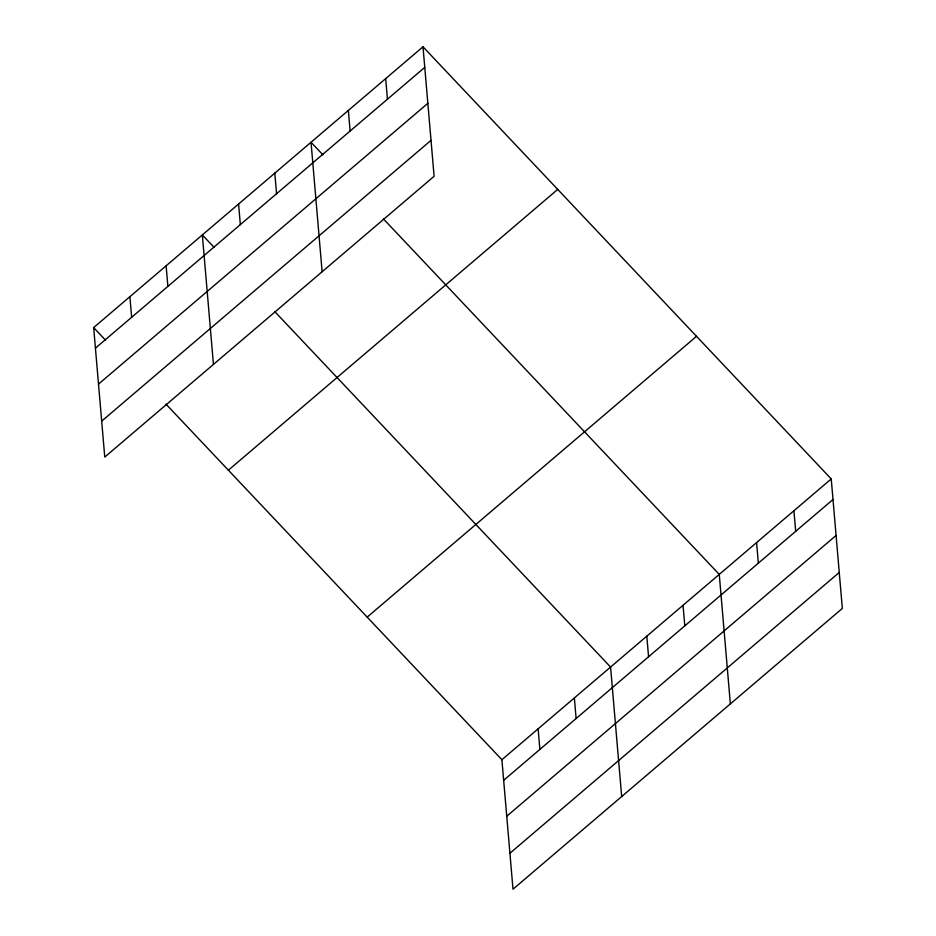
<?xml version="1.0" encoding="UTF-8"?>
<svg xmlns="http://www.w3.org/2000/svg" width="936" height="936" viewBox="0 0 936 936"><rect width="100%" height="100%" fill="white"/><g stroke="black" fill="none" stroke-linecap="round" stroke-linejoin="round"><path stroke-width="1.4" d="M423.002 46.8L434.105 176.284L104.762 457.072L93.658 327.588L423.002 46.8L831.238 478.928L842.341 608.412L512.998 889.2L501.895 759.716L165.976 404.13M95.425 348.169L424.768 67.38M98.502 384.111L427.846 103.323M101.685 421.13L431.028 140.341M228.384 470.188L557.727 189.4M367.181 617.116L696.524 336.328M501.895 759.716L831.238 478.928M503.662 780.296L833.005 499.508M506.739 816.239L836.082 535.45M509.909 853.258L839.253 572.469M322.92 154.849L311.033 142.272L322.124 271.744M383.339 218.813L719.257 574.4L730.361 703.884M214.227 247.513L202.34 234.924L213.443 364.408M274.657 311.477L610.576 667.064L621.679 796.536M93.658 327.588L105.546 340.177M793.915 510.752L795.682 531.332M756.592 542.576L758.347 563.156M683.034 605.288L684.801 625.868M646.811 636.176L648.566 656.756M574.353 697.952L576.12 718.532M538.118 728.828L539.885 749.408M385.679 78.624L387.445 99.204M348.356 110.448L350.123 131.028M274.798 173.16L276.565 193.74M238.575 204.048L240.341 224.628M166.117 265.812L167.883 286.393M129.893 296.7L131.648 317.281"/></g></svg>
